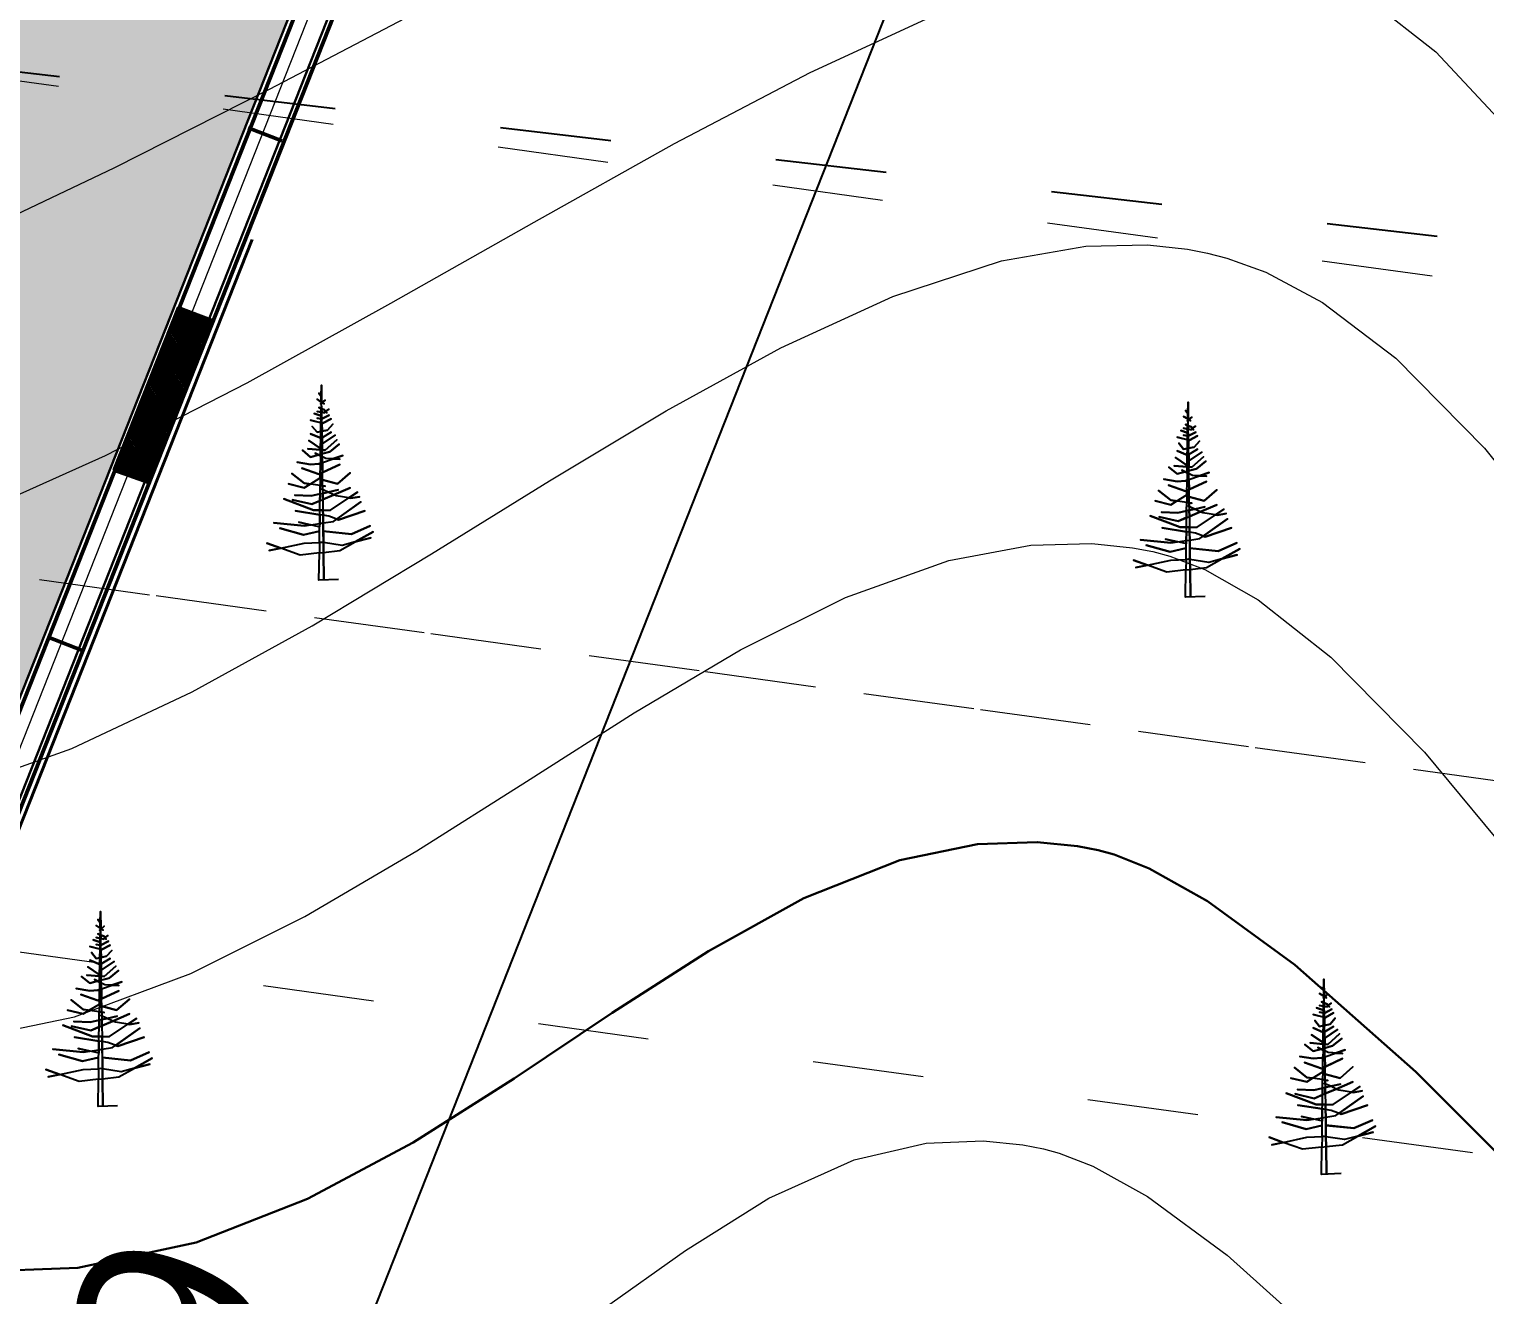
# Model space of a CAD drawing. Header units: feet. Extents: x 3381 to 683784, y 675186 to 4376258.
# Drawn here: x 682192.94 to 682208.68, y 4375676.17 to 4375689.85 of the extents above; entities that cross this region are included whole.
import ezdxf

# ---------------------------------------------------------------- set-up
doc = ezdxf.new("R2010")
doc.units = ezdxf.units.FT
doc.header["$MEASUREMENT"] = 0
doc.header["$PDMODE"] = 34
doc.header["$PDSIZE"] = 0.01
doc.linetypes.add('ACAD_ISO02W100', pattern=[15, 12, -3])
doc.linetypes.add('ACAD_ISO03W100', pattern=[30, 12, -18])
doc.layers.get('0').update_dxf_attribs({"linetype": 'CONTINUOUS'})
doc.layers.get('Defpoints').update_dxf_attribs({"linetype": 'CONTINUOUS'})
doc.layers.add('ANA HORIZONTAL', color=24, linetype='CONTINUOUS', lineweight=30)
doc.layers.add('HORIZANTAL', color=24, linetype='CONTINUOUS', lineweight=13)
doc.layers.add('Aqaclar', color=3, linetype='CONTINUOUS')
doc.styles.get("Standard").update_dxf_attribs({"font": 'arial.ttf', "height": 2})
doc.dimstyles.new('ISO-25', dxfattribs={"dimtxt": 2, "dimasz": 1, "dimexe": 1.25, "dimexo": 0.625, "dimtad": 1, "dimtxsty": 'Standard', "dimblk": 'OBLIQUE', "dimcen": 2.5, "dimadec": 0, "dimazin": 0, "dimtfac": 1, "dimtmove": 0, "dimatfit": 3, "dimldrblk": 'OBLIQUE', "dimfxl": 1, "dimarcsym": 0})

# ---------------------------------------------------------------- blocks, each defined once
blk = doc.blocks.new('_Oblique')
at = {"color": 0, "linetype": 'ByBlock', "lineweight": -2}
blk.add_line((-0.5, -0.5), (0.5, 0.5), dxfattribs=at)
blk = doc.blocks.new('*D65')
at = {"color": 0, "lineweight": -2, "transparency": 16777216}
for p, q in [((682206.524, 4375715.029), (682212.499, 4375712.668)), ((682179.336, 4375632.128), (682211.336, 4375713.128)), ((682174.524, 4375634.029), (682180.499, 4375631.668))]:
    blk.add_line(p, q, dxfattribs=at)
at = {"layer": 'Defpoints', "color": 0, "lineweight": 18, "transparency": 16777216}
for p in [(682205.943, 4375715.258), (682211.336, 4375713.128), (682173.943, 4375634.258)]:
    blk.add_point(p, dxfattribs=at)
at = {"color": 0, "lineweight": -2, "transparency": 16777216}
for p, rotation in [((682211.336, 4375713.128), 68.44292071496228), ((682179.336, 4375632.128), 248.4429207149623)]:
    blk.add_blockref('_Oblique', p, dxfattribs=dict(at, rotation=rotation))
at = {"color": 0, "lineweight": 18, "transparency": 16777216, "insert": (682193.637, 4375673.299), "char_height": 2, "attachment_point": 5, "rotation": 68.4429}
blk.add_mtext('87,09', dxfattribs=at)
blk = doc.blocks.new('*D48')
at = {"color": 0, "linetype": 'ACAD_ISO03W100', "lineweight": -2, "ltscale": 0.1, "transparency": 16777216}
for p, q in [((682189.672, 4375694.793), (682216.029, 4375691.741)), ((682214.212, 4375686.917), (682214.787, 4375691.885)), ((682189.097, 4375689.826), (682215.453, 4375686.773))]:
    blk.add_line(p, q, dxfattribs=at)
at = {"layer": 'Defpoints', "color": 0, "linetype": 'ACAD_ISO03W100', "lineweight": 18, "ltscale": 0.1, "transparency": 16777216}
for p in [(682189.051, 4375694.865, 243.171), (682214.787, 4375691.885), (682188.476, 4375689.897, 243.171)]:
    blk.add_point(p, dxfattribs=at)
at = {"color": 0, "linetype": 'ACAD_ISO03W100', "lineweight": -2, "ltscale": 0.1, "transparency": 16777216}
for p, rotation in [((682214.787, 4375691.885), 83.39454021314612), ((682214.212, 4375686.917), 263.3945402131461)]:
    blk.add_blockref('_Oblique', p, dxfattribs=dict(at, rotation=rotation))
at = {"color": 0, "linetype": 'ACAD_ISO03W100', "lineweight": 18, "ltscale": 0.1, "transparency": 16777216, "insert": (682212.864, 4375689.591), "char_height": 2, "attachment_point": 5, "rotation": 83.3945}
blk.add_mtext('{\\fArial|b0|i0|c238|p34;5.0}', dxfattribs=at)
blk = doc.blocks.new('*D32')
at = {"color": 0, "lineweight": -2, "transparency": 16777216}
blk.add_arc((682182.762, 4375657.126), 7.21, 68.4429, 172.4341, dxfattribs=at)
at = {"layer": 'Defpoints', "color": 0, "lineweight": 30, "transparency": 16777216}
for p in [(682205.683, 4375715.144), (682086.143, 4375669.959), (682177.424, 4375661.972), (682182.797, 4375657.122), (682173.825, 4375634.503)]:
    blk.add_point(p, dxfattribs=at)
at = {"color": 0, "lineweight": -2, "transparency": 16777216}
for p, rotation in [((682185.411, 4375663.832), 338.4429207148453), ((682175.615, 4375658.076), 262.4341392845762)]:
    blk.add_blockref('_Oblique', p, dxfattribs=dict(at, rotation=rotation))
at = {"color": 0, "lineweight": 18, "transparency": 16777216, "insert": (682178.276, 4375664.762), "char_height": 2, "attachment_point": 5, "rotation": 30.4385}
blk.add_mtext('104°', dxfattribs=at)

msp = doc.modelspace()

# ---------------------------------------------------------------- hatches: boundary and pattern name
at = {"lineweight": 25}
h = msp.add_hatch(dxfattribs=at)
h.set_pattern_fill('GRASS', color=3)
h.set_pattern_definition([(90, (1287.3136, 801.1559), (-0.707106781, 0.707106781), [0.1875, -1.226713563]), (45, (1287.3136, 801.1559), (-0.70710678119, 0.70710678119), [0.1875, -0.8125]), (135, (1287.3136, 801.1559), (-0.70710678119, -0.70710678119), [0.1875, -0.8125])])
edge = h.paths.add_edge_path(flags=16)
edge.add_arc((682100.284, 4375677.651), 3.56, 0, 360)
edge = h.paths.add_edge_path()
edge.add_arc((682165.941, 4375648.566), 2.121, 0, 360)
edge = h.paths.add_edge_path()
edge.add_line((682103.076, 4375679.859), (682107.613, 4375679.251))
edge.add_line((682107.613, 4375679.251), (682108.001, 4375682.14))
edge.add_line((682108.001, 4375682.14), (682100.674, 4375683.13))
edge.add_line((682100.674, 4375683.13), (682102.815, 4375698.986))
edge.add_line((682102.815, 4375698.986), (682111.188, 4375697.855))
edge.add_line((682111.188, 4375697.855), (682111.915, 4375703.238))
edge.add_line((682111.915, 4375703.238), (682107.263, 4375703.91))
edge.add_line((682107.263, 4375703.91), (682108.077, 4375709.551))
edge.add_line((682108.077, 4375709.551), (682116.199, 4375708.398))
edge.add_line((682116.199, 4375708.398), (682119.945, 4375735.513))
edge.add_line((682119.945, 4375735.513), (682120.038, 4375736.202))
edge.add_line((682120.038, 4375736.202), (682119.768, 4375735.709))
edge.add_line((682119.768, 4375735.709), (682082.23, 4375662.38))
edge.add_line((682082.23, 4375662.38), (682173.825, 4375634.503))
edge.add_line((682173.825, 4375634.503), (682205.683, 4375715.144))
edge.add_line((682205.683, 4375715.144), (682198.572, 4375717.865))
edge.add_line((682198.572, 4375717.865), (682196.818, 4375713.281))
edge.add_line((682196.818, 4375713.281), (682188.454, 4375716.215))
edge.add_arc((682347.883, 4375651.33), 172.127, 157.85455, 159.31778)
edge.add_line((682186.849, 4375712.122), (682200.214, 4375710.326))
edge.add_line((682200.214, 4375710.326), (682199.472, 4375705.078))
edge.add_line((682199.472, 4375705.078), (682186.143, 4375706.885))
edge.add_arc((682186.443, 4375703.744), 3.155, 95.4615, 167.5925)
edge.add_line((682183.362, 4375704.422), (682183.362, 4375703.467))
edge.add_line((682183.362, 4375703.467), (682185.028, 4375703.86))
edge.add_line((682185.028, 4375703.86), (682190.62, 4375702.881))
edge.add_line((682190.62, 4375702.881), (682188.67, 4375689.698))
edge.add_line((682188.67, 4375689.698), (682188.451, 4375689.698))
edge.add_line((682188.451, 4375689.698), (682183.362, 4375690.415))
edge.add_line((682183.362, 4375690.415), (682183.973, 4375695.783))
edge.add_line((682183.973, 4375695.783), (682189.076, 4375695.084))
edge.add_line((682189.076, 4375695.084), (682189.427, 4375697.646))
edge.add_line((682189.427, 4375697.646), (682184.247, 4375698.356))
edge.add_line((682184.247, 4375698.356), (682184.843, 4375703.444))
edge.add_line((682184.843, 4375703.444), (682183.262, 4375703.235))
edge.add_line((682183.262, 4375703.235), (682181.206, 4375687.269))
edge.add_line((682181.206, 4375687.269), (682189.942, 4375686.06))
edge.add_line((682189.942, 4375686.06), (682189.111, 4375678.704))
edge.add_line((682189.111, 4375678.704), (682180.328, 4375679.919))
edge.add_line((682180.328, 4375679.919), (682179.949, 4375677.269))
edge.add_line((682179.949, 4375677.269), (682173.822, 4375678.073))
edge.add_arc((682173.385, 4375668.082), 10, 87.4993, 110.7786)
edge.add_line((682169.838, 4375677.432), (682179.587, 4375676.005))
edge.add_line((682179.587, 4375676.005), (682178.96, 4375672.511))
edge.add_line((682178.96, 4375672.511), (682175.65, 4375673.037))
edge.add_line((682175.65, 4375673.037), (682176.043, 4375676.111))
edge.add_line((682176.043, 4375676.111), (682173.512, 4375676.446))
edge.add_line((682173.512, 4375676.446), (682173.107, 4375673.384))
edge.add_line((682173.107, 4375673.384), (682169.783, 4375673.824))
edge.add_line((682169.783, 4375673.824), (682170.135, 4375676.921))
edge.add_line((682170.135, 4375676.921), (682169.341, 4375677.228))
edge.add_arc((682173.555, 4375667.869), 10.263, 114.2395, 179.0096)
edge.add_line((682163.293, 4375668.047), (682162.943, 4375665.411))
edge.add_line((682162.943, 4375665.411), (682159.957, 4375665.738))
edge.add_line((682159.957, 4375665.738), (682159.076, 4375660.875))
edge.add_line((682159.076, 4375660.875), (682150.367, 4375662.088))
edge.add_line((682150.367, 4375662.088), (682151.054, 4375666.989))
edge.add_line((682151.054, 4375666.989), (682144.128, 4375667.908))
edge.add_line((682144.128, 4375667.908), (682144.563, 4375671.182))
edge.add_arc((682141.589, 4375671.577), 3, 352.4412, 442.1402)
edge.add_line((682141.999, 4375674.549), (682130.113, 4375676.189))
edge.add_line((682130.113, 4375676.189), (682128.842, 4375666.772))
edge.add_line((682128.842, 4375666.772), (682121.539, 4375667.751))
edge.add_line((682121.539, 4375667.751), (682122.793, 4375677.2))
edge.add_line((682122.793, 4375677.2), (682119.777, 4375677.622))
edge.add_line((682119.777, 4375677.622), (682118.516, 4375668.117))
edge.add_line((682118.516, 4375668.117), (682117.086, 4375668.391))
edge.add_line((682117.086, 4375668.391), (682106.365, 4375669.935))
edge.add_line((682106.365, 4375669.935), (682107.414, 4375677.765))
edge.add_line((682107.414, 4375677.765), (682103.794, 4375678.25))
edge.add_arc((682100.284, 4375677.651), 3.56, 9.688, 38.3434)
at = {"lineweight": 50}
h = msp.add_hatch(dxfattribs=at)
h.set_pattern_fill('ANSI31', scale=0.3, angle=76.6288)
h.set_pattern_definition([(121.628787469, (4781174.147676, 2697176.943844), (-0.03192988339517, -0.01966551668202), [])])
h.paths.add_polyline_path([(682193.86, 4375685.085), (682194.555, 4375686.843), (682194.926, 4375686.7), (682194.236, 4375684.95)])

# ---------------------------------------------------------------- linework, layer by layer
at = {"color": 7, "linetype": 'ACAD_ISO03W100', "lineweight": 18, "ltscale": 0.1}
for p, q in [((682189.095, 4375689.812), (682215.624, 4375686.15)), ((682187.109, 4375684.724, 243.171), (682214.898, 4375680.888, 243.171)), ((682188.369, 4375684.55), (682214.898, 4375680.888)), ((682186.56, 4375680.744, 243.171), (682214.348, 4375676.908, 243.171))]:
    msp.add_line(p, q, dxfattribs=at)
at = {"color": 7, "lineweight": 50}
for p, q in [((682195.308, 4375688.786), (682195.671, 4375688.647)), ((682193.144, 4375683.279), (682193.507, 4375683.14))]:
    msp.add_line(p, q, dxfattribs=at)
at = {"color": 6, "linetype": 'ACAD_ISO02W100', "lineweight": 40, "elevation": 374.953}
msp.add_lwpolyline([(682207.23, 4375740.233), (682222.258, 4375723.541), (682213.835, 4375725.27), (682195.096, 4375719.624), (682206.391, 4375715.474), (682174.113, 4375633.919), (682081.49, 4375662.079), (682124.812, 4375746.714), (682183.067, 4375724.363), (682204.2, 4375732.115), (682207.23, 4375740.233)], dxfattribs=at)
at = {"color": 7, "lineweight": 30}
for points in [[(682193.828, 4375720.109), (682206.203, 4375715.373), (682174.061, 4375634.013), (682081.656, 4375662.137), (682124.847, 4375746.509), (682184.486, 4375723.684)], [(682193.686, 4375719.735), (682205.683, 4375715.144), (682173.825, 4375634.503), (682082.23, 4375662.38), (682125.039, 4375746.007), (682184.343, 4375723.311)]]:
    msp.add_lwpolyline(points, dxfattribs=at)
at = {"color": 1, "lineweight": 0}
msp.add_lwpolyline([(682081.943, 4375662.258), (682124.943, 4375746.258), (682205.943, 4375715.258), (682173.943, 4375634.258)], close=True, dxfattribs=at)
at = {"color": 7, "lineweight": 50}
for points in [[(682184.595, 4375723.244), (682184.77, 4375723.605), (682159.447, 4375733.287), (682120.553, 4375738.12), (682085.507, 4375669.657), (682183.056, 4375656.669), (682198.833, 4375696.585), (682198.474, 4375696.727), (682182.797, 4375657.122), (682086.143, 4375669.959), (682120.832, 4375737.687), (682159.346, 4375732.913), (682184.595, 4375723.244)], [(682193.86, 4375685.085), (682194.555, 4375686.843), (682194.926, 4375686.7), (682194.234, 4375684.951), (682193.86, 4375685.085)]]:
    msp.add_lwpolyline(points, dxfattribs=at)
at = {"linetype": 'Continuous'}
msp.add_open_spline([(682133.915, 4375868.228), (682135.736, 4375864.758), (682142.042, 4375852.74), (682151.939, 4375834.758), (682165.934, 4375815.494), (682176.705, 4375795.296), (682187.668, 4375777.411), (682196.796, 4375760.007), (682210.211, 4375741.486), (682226.81, 4375727.197), (682238.346, 4375712.36), (682246.276, 4375701.878), (682257.594, 4375689.959), (682265.843, 4375679.267), (682270.287, 4375673.507)], degree=3, knots=[0, 0, 0, 0, 11.75951, 40.72321, 61.46233, 83.054979, 109.290717, 124.392744, 141.962718, 177.533008, 189.558821, 198.276488, 216.955448, 238.768866, 238.768866, 238.768866, 238.768866], dxfattribs=at)
at = {"layer": 'ANA HORIZONTAL', "color": 32, "lineweight": 30, "elevation": 690}
msp.add_lwpolyline([(682192.321, 4375676.418), (682193.466, 4375676.461), (682194.745, 4375676.735), (682195.95, 4375677.208), (682197.093, 4375677.818), (682198.187, 4375678.508), (682199.247, 4375679.217), (682200.286, 4375679.887), (682201.318, 4375680.457), (682202.355, 4375680.869), (682203.198, 4375681.043), (682203.843, 4375681.064), (682204.28, 4375681.019), (682204.501, 4375680.977), (682204.676, 4375680.93), (682205.055, 4375680.78), (682205.686, 4375680.426), (682206.63, 4375679.736), (682207.939, 4375678.58), (682209.35, 4375677.169)], dxfattribs=at)
at = {"layer": 'Aqaclar', "color": 3}
for points in [[(682196.286, 4375683.904), (682196.074, 4375683.897), (682196.078, 4375684.191), (682195.87, 4375684.168), (682195.66, 4375684.243), (682195.51, 4375684.297), (682195.66, 4375684.243), (682195.535, 4375684.216), (682195.66, 4375684.243), (682195.914, 4375684.297), (682196.079, 4375684.304), (682196.078, 4375684.191), (682196.123, 4375684.196), (682196.127, 4375683.899), (682196.123, 4375684.196), (682196.299, 4375684.216), (682196.466, 4375684.31), (682196.634, 4375684.354), (682196.466, 4375684.31), (682196.659, 4375684.419), (682196.466, 4375684.31), (682196.325, 4375684.273), (682196.122, 4375684.303), (682196.123, 4375684.196), (682196.122, 4375684.303), (682196.103, 4375684.305), (682196.079, 4375684.304), (682196.081, 4375684.427), (682196.078, 4375684.427), (682195.908, 4375684.386), (682195.649, 4375684.459), (682195.908, 4375684.386), (682196.078, 4375684.427), (682196.081, 4375684.427), (682196.081, 4375684.473), (682196.072, 4375684.475), (682195.857, 4375684.524), (682195.987, 4375684.495), (682195.914, 4375684.483), (682195.586, 4375684.516), (682195.914, 4375684.483), (682195.987, 4375684.495), (682196.082, 4375684.509), (682196.081, 4375684.473), (682196.082, 4375684.509), (682196.119, 4375684.515), (682196.122, 4375684.303), (682196.12, 4375684.427), (682196.122, 4375684.427), (682196.426, 4375684.394), (682196.628, 4375684.483), (682196.426, 4375684.394), (682196.12, 4375684.427), (682196.119, 4375684.515), (682196.23, 4375684.532), (682196.527, 4375684.743), (682196.264, 4375684.557), (682196.287, 4375684.548), (682196.571, 4375684.645), (682196.287, 4375684.548), (682196.179, 4375684.589), (682196.118, 4375684.598), (682196.119, 4375684.515), (682196.118, 4375684.598), (682196.083, 4375684.604), (682196.082, 4375684.509), (682196.083, 4375684.604), (682195.819, 4375684.645), (682196.083, 4375684.604), (682196.083, 4375684.653), (682196.015, 4375684.653), (682195.693, 4375684.775), (682196.015, 4375684.653), (682196.083, 4375684.653), (682196.085, 4375684.756), (682195.996, 4375684.718), (682195.788, 4375684.767), (682195.996, 4375684.718), (682196.116, 4375684.769), (682196.117, 4375684.653), (682196.083, 4375684.653), (682196.117, 4375684.653), (682196.118, 4375684.598), (682196.117, 4375684.653), (682196.198, 4375684.653), (682196.397, 4375684.786), (682196.489, 4375684.848), (682196.397, 4375684.786), (682196.419, 4375684.783), (682196.514, 4375684.799), (682196.419, 4375684.783), (682196.261, 4375684.807), (682196.234, 4375684.82), (682196.116, 4375684.769), (682196.234, 4375684.82), (682196.413, 4375684.896), (682196.234, 4375684.82), (682196.173, 4375684.848), (682196.28, 4375684.872), (682196.173, 4375684.848), (682196.103, 4375684.88), (682196.114, 4375684.875), (682196.115, 4375684.835), (682196.173, 4375684.848), (682196.115, 4375684.835), (682196.116, 4375684.769), (682196.115, 4375684.835), (682196.086, 4375684.829), (682196.085, 4375684.756), (682196.086, 4375684.829), (682195.99, 4375684.807), (682195.813, 4375684.815), (682195.99, 4375684.807), (682196.086, 4375684.829), (682196.087, 4375684.92), (682196.141, 4375684.913), (682196.114, 4375684.916), (682196.114, 4375684.875), (682196.114, 4375684.916), (682196.087, 4375684.92), (682195.914, 4375684.945), (682195.781, 4375685.05), (682195.914, 4375684.945), (682195.978, 4375684.936), (682195.914, 4375684.896), (682195.743, 4375684.937), (682195.914, 4375684.896), (682195.978, 4375684.936), (682196.088, 4375685.004), (682196.087, 4375684.92), (682196.114, 4375684.917), (682196.113, 4375684.98), (682196.274, 4375684.937), (682196.413, 4375685.058), (682196.274, 4375684.937), (682196.113, 4375684.98), (682196.112, 4375685.061), (682196.299, 4375685.147), (682196.072, 4375685.042), (682195.889, 4375685.107), (682196.072, 4375685.042), (682196.088, 4375685.05), (682196.088, 4375685.004), (682196.09, 4375685.162), (682196.072, 4375685.156), (682195.983, 4375685.147), (682195.838, 4375685.172), (682195.983, 4375685.147), (682196.072, 4375685.156), (682196.09, 4375685.162), (682196.111, 4375685.169), (682196.112, 4375685.061), (682196.111, 4375685.169), (682196.331, 4375685.245), (682196.225, 4375685.208), (682196.299, 4375685.204), (682196.148, 4375685.212), (682196.034, 4375685.269), (682196.091, 4375685.241), (682196.09, 4375685.162), (682196.111, 4375685.169), (682196.11, 4375685.263), (682195.983, 4375685.228), (682195.895, 4375685.301), (682195.983, 4375685.228), (682196.091, 4375685.258), (682196.091, 4375685.241), (682196.091, 4375685.258), (682196.192, 4375685.285), (682196.293, 4375685.366), (682196.192, 4375685.285), (682196.11, 4375685.263), (682196.109, 4375685.304), (682196.141, 4375685.301), (682196.268, 4375685.415), (682196.141, 4375685.301), (682196.109, 4375685.304), (682196.092, 4375685.306), (682196.091, 4375685.258), (682196.092, 4375685.306), (682195.952, 4375685.318), (682196.092, 4375685.306), (682196.092, 4375685.321), (682195.965, 4375685.407), (682196.092, 4375685.321), (682196.093, 4375685.433), (682196.097, 4375685.431), (682195.983, 4375685.479), (682196.097, 4375685.431), (682196.205, 4375685.496), (682196.107, 4375685.437), (682196.109, 4375685.304), (682196.108, 4375685.371), (682196.249, 4375685.463), (682196.108, 4375685.371), (682196.107, 4375685.507), (682196.167, 4375685.52), (682196.224, 4375685.585), (682196.167, 4375685.52), (682196.107, 4375685.507), (682196.094, 4375685.504), (682196.093, 4375685.433), (682196.094, 4375685.504), (682196.053, 4375685.496), (682196.002, 4375685.56), (682196.053, 4375685.496), (682196.094, 4375685.504), (682196.095, 4375685.598), (682195.983, 4375685.625), (682196.116, 4375685.593), (682196.205, 4375685.641), (682196.116, 4375685.593), (682196.105, 4375685.595), (682196.107, 4375685.507), (682196.105, 4375685.595), (682196.105, 4375685.64), (682196.186, 4375685.682), (682196.105, 4375685.64), (682196.104, 4375685.712), (682196.135, 4375685.706), (682196.104, 4375685.712), (682196.053, 4375685.722), (682196.097, 4375685.714), (682196.095, 4375685.598), (682196.096, 4375685.642), (682196.053, 4375685.65), (682196.096, 4375685.642), (682196.096, 4375685.672), (682196.021, 4375685.698), (682196.096, 4375685.672), (682196.097, 4375685.714), (682196.097, 4375685.753), (682196.072, 4375685.763), (682196.103, 4375685.751), (682196.135, 4375685.739), (682196.16, 4375685.706), (682196.147, 4375685.723), (682196.179, 4375685.747), (682196.135, 4375685.714), (682196.147, 4375685.723), (682196.135, 4375685.739), (682196.103, 4375685.751), (682196.104, 4375685.712), (682196.104, 4375685.751), (682196.103, 4375685.813), (682196.141, 4375685.844), (682196.108, 4375685.817), (682196.129, 4375685.803), (682196.108, 4375685.817), (682196.098, 4375685.823), (682196.053, 4375685.852), (682196.098, 4375685.823), (682196.099, 4375685.883), (682196.072, 4375685.917), (682196.099, 4375685.883), (682196.1, 4375686.006), (682196.103, 4375685.82), (682196.103, 4375685.813), (682196.103, 4375685.82), (682196.098, 4375685.823), (682196.098, 4375685.809), (682196.103, 4375685.813), (682196.091, 4375685.803), (682196.098, 4375685.809), (682196.097, 4375685.753)], [(682205.659, 4375683.721), (682205.447, 4375683.713), (682205.451, 4375684.008), (682205.243, 4375683.984), (682205.034, 4375684.059), (682204.883, 4375684.114), (682205.034, 4375684.059), (682204.908, 4375684.033), (682205.034, 4375684.059), (682205.287, 4375684.114), (682205.452, 4375684.121), (682205.451, 4375684.008), (682205.496, 4375684.013), (682205.5, 4375683.715), (682205.496, 4375684.013), (682205.673, 4375684.033), (682205.839, 4375684.126), (682206.007, 4375684.17), (682205.839, 4375684.126), (682206.033, 4375684.235), (682205.839, 4375684.126), (682205.698, 4375684.089), (682205.495, 4375684.119), (682205.496, 4375684.013), (682205.495, 4375684.119), (682205.477, 4375684.122), (682205.452, 4375684.121), (682205.454, 4375684.243), (682205.451, 4375684.243), (682205.281, 4375684.203), (682205.022, 4375684.276), (682205.281, 4375684.203), (682205.451, 4375684.243), (682205.454, 4375684.243), (682205.454, 4375684.29), (682205.445, 4375684.292), (682205.23, 4375684.34), (682205.36, 4375684.311), (682205.287, 4375684.3), (682204.959, 4375684.332), (682205.287, 4375684.3), (682205.36, 4375684.311), (682205.455, 4375684.326), (682205.454, 4375684.29), (682205.455, 4375684.326), (682205.492, 4375684.331), (682205.495, 4375684.119), (682205.493, 4375684.244), (682205.496, 4375684.243), (682205.799, 4375684.211), (682206.001, 4375684.3), (682205.799, 4375684.211), (682205.493, 4375684.244), (682205.492, 4375684.331), (682205.603, 4375684.348), (682205.9, 4375684.559), (682205.638, 4375684.373), (682205.66, 4375684.365), (682205.944, 4375684.462), (682205.66, 4375684.365), (682205.553, 4375684.405), (682205.491, 4375684.415), (682205.492, 4375684.331), (682205.491, 4375684.415), (682205.456, 4375684.42), (682205.455, 4375684.326), (682205.456, 4375684.42), (682205.193, 4375684.462), (682205.456, 4375684.42), (682205.457, 4375684.47), (682205.388, 4375684.47), (682205.066, 4375684.591), (682205.388, 4375684.47), (682205.457, 4375684.47), (682205.458, 4375684.573), (682205.369, 4375684.535), (682205.161, 4375684.583), (682205.369, 4375684.535), (682205.489, 4375684.586), (682205.491, 4375684.47), (682205.457, 4375684.47), (682205.491, 4375684.47), (682205.491, 4375684.415), (682205.491, 4375684.47), (682205.572, 4375684.47), (682205.77, 4375684.603), (682205.862, 4375684.664), (682205.77, 4375684.603), (682205.793, 4375684.6), (682205.887, 4375684.616), (682205.793, 4375684.6), (682205.635, 4375684.624), (682205.607, 4375684.636), (682205.489, 4375684.586), (682205.607, 4375684.636), (682205.786, 4375684.713), (682205.607, 4375684.636), (682205.546, 4375684.665), (682205.654, 4375684.689), (682205.546, 4375684.665), (682205.477, 4375684.697), (682205.488, 4375684.692), (682205.488, 4375684.652), (682205.546, 4375684.665), (682205.488, 4375684.652), (682205.489, 4375684.586), (682205.488, 4375684.652), (682205.459, 4375684.645), (682205.458, 4375684.573), (682205.459, 4375684.645), (682205.363, 4375684.624), (682205.186, 4375684.632), (682205.363, 4375684.624), (682205.459, 4375684.645), (682205.46, 4375684.737), (682205.515, 4375684.729), (682205.487, 4375684.733), (682205.488, 4375684.692), (682205.487, 4375684.733), (682205.46, 4375684.737), (682205.287, 4375684.761), (682205.155, 4375684.867), (682205.287, 4375684.761), (682205.351, 4375684.752), (682205.287, 4375684.713), (682205.117, 4375684.753), (682205.287, 4375684.713), (682205.351, 4375684.752), (682205.461, 4375684.82), (682205.46, 4375684.737), (682205.487, 4375684.733), (682205.486, 4375684.797), (682205.647, 4375684.753), (682205.786, 4375684.875), (682205.647, 4375684.753), (682205.486, 4375684.797), (682205.485, 4375684.877), (682205.673, 4375684.964), (682205.445, 4375684.859), (682205.262, 4375684.923), (682205.445, 4375684.859), (682205.462, 4375684.866), (682205.461, 4375684.82), (682205.463, 4375684.978), (682205.445, 4375684.972), (682205.357, 4375684.964), (682205.211, 4375684.988), (682205.357, 4375684.964), (682205.445, 4375684.972), (682205.463, 4375684.978), (682205.484, 4375684.985), (682205.485, 4375684.877), (682205.484, 4375684.985), (682205.704, 4375685.061), (682205.598, 4375685.025), (682205.673, 4375685.021), (682205.521, 4375685.029), (682205.407, 4375685.085), (682205.464, 4375685.057), (682205.463, 4375684.978), (682205.484, 4375684.985), (682205.483, 4375685.079), (682205.357, 4375685.045), (682205.268, 4375685.118), (682205.357, 4375685.045), (682205.464, 4375685.074), (682205.464, 4375685.057), (682205.464, 4375685.074), (682205.565, 4375685.102), (682205.666, 4375685.183), (682205.565, 4375685.102), (682205.483, 4375685.079), (682205.482, 4375685.121), (682205.515, 4375685.118), (682205.641, 4375685.231), (682205.515, 4375685.118), (682205.482, 4375685.121), (682205.465, 4375685.122), (682205.464, 4375685.074), (682205.465, 4375685.122), (682205.325, 4375685.134), (682205.465, 4375685.122), (682205.465, 4375685.138), (682205.338, 4375685.223), (682205.465, 4375685.138), (682205.466, 4375685.249), (682205.47, 4375685.247), (682205.357, 4375685.296), (682205.47, 4375685.247), (682205.578, 4375685.312), (682205.481, 4375685.254), (682205.482, 4375685.121), (682205.482, 4375685.187), (682205.622, 4375685.28), (682205.482, 4375685.187), (682205.48, 4375685.324), (682205.54, 4375685.336), (682205.597, 4375685.401), (682205.54, 4375685.336), (682205.48, 4375685.324), (682205.467, 4375685.321), (682205.466, 4375685.249), (682205.467, 4375685.321), (682205.426, 4375685.312), (682205.376, 4375685.377), (682205.426, 4375685.312), (682205.467, 4375685.321), (682205.469, 4375685.414), (682205.357, 4375685.442), (682205.489, 4375685.409), (682205.578, 4375685.458), (682205.489, 4375685.409), (682205.479, 4375685.412), (682205.48, 4375685.324), (682205.479, 4375685.412), (682205.478, 4375685.456), (682205.559, 4375685.498), (682205.478, 4375685.456), (682205.477, 4375685.529), (682205.508, 4375685.523), (682205.477, 4375685.529), (682205.426, 4375685.539), (682205.47, 4375685.53), (682205.469, 4375685.414), (682205.469, 4375685.458), (682205.426, 4375685.466), (682205.469, 4375685.458), (682205.469, 4375685.488), (682205.395, 4375685.515), (682205.469, 4375685.488), (682205.47, 4375685.53), (682205.47, 4375685.57), (682205.445, 4375685.579), (682205.477, 4375685.567), (682205.508, 4375685.555), (682205.534, 4375685.523), (682205.52, 4375685.54), (682205.553, 4375685.563), (682205.508, 4375685.531), (682205.52, 4375685.54), (682205.508, 4375685.555), (682205.477, 4375685.567), (682205.477, 4375685.529), (682205.477, 4375685.567), (682205.476, 4375685.629), (682205.515, 4375685.66), (682205.481, 4375685.633), (682205.502, 4375685.62), (682205.481, 4375685.633), (682205.471, 4375685.64), (682205.426, 4375685.668), (682205.471, 4375685.64), (682205.472, 4375685.699), (682205.445, 4375685.733), (682205.472, 4375685.699), (682205.474, 4375685.822), (682205.476, 4375685.637), (682205.476, 4375685.629), (682205.476, 4375685.637), (682205.471, 4375685.64), (682205.471, 4375685.625), (682205.476, 4375685.629), (682205.464, 4375685.62), (682205.471, 4375685.625), (682205.47, 4375685.57)], [(682193.896, 4375678.214), (682193.685, 4375678.206), (682193.688, 4375678.501), (682193.48, 4375678.477), (682193.271, 4375678.553), (682193.12, 4375678.607), (682193.271, 4375678.553), (682193.146, 4375678.526), (682193.271, 4375678.553), (682193.525, 4375678.607), (682193.69, 4375678.614), (682193.688, 4375678.501), (682193.734, 4375678.506), (682193.737, 4375678.208), (682193.734, 4375678.506), (682193.91, 4375678.526), (682194.077, 4375678.619), (682194.245, 4375678.663), (682194.077, 4375678.619), (682194.27, 4375678.728), (682194.077, 4375678.619), (682193.935, 4375678.582), (682193.732, 4375678.612), (682193.734, 4375678.506), (682193.732, 4375678.612), (682193.714, 4375678.615), (682193.69, 4375678.614), (682193.691, 4375678.736), (682193.689, 4375678.736), (682193.518, 4375678.696), (682193.259, 4375678.769), (682193.518, 4375678.696), (682193.689, 4375678.736), (682193.691, 4375678.736), (682193.692, 4375678.783), (682193.683, 4375678.785), (682193.468, 4375678.834), (682193.597, 4375678.804), (682193.525, 4375678.793), (682193.196, 4375678.825), (682193.525, 4375678.793), (682193.597, 4375678.804), (682193.692, 4375678.819), (682193.692, 4375678.783), (682193.692, 4375678.819), (682193.73, 4375678.825), (682193.732, 4375678.612), (682193.731, 4375678.737), (682193.733, 4375678.736), (682194.036, 4375678.704), (682194.238, 4375678.793), (682194.036, 4375678.704), (682193.731, 4375678.737), (682193.73, 4375678.825), (682193.841, 4375678.842), (682194.137, 4375679.052), (682193.875, 4375678.866), (682193.897, 4375678.858), (682194.182, 4375678.955), (682193.897, 4375678.858), (682193.79, 4375678.898), (682193.729, 4375678.908), (682193.73, 4375678.825), (682193.729, 4375678.908), (682193.694, 4375678.913), (682193.692, 4375678.819), (682193.694, 4375678.913), (682193.43, 4375678.955), (682193.694, 4375678.913), (682193.694, 4375678.963), (682193.626, 4375678.963), (682193.304, 4375679.085), (682193.626, 4375678.963), (682193.694, 4375678.963), (682193.695, 4375679.066), (682193.607, 4375679.028), (682193.398, 4375679.076), (682193.607, 4375679.028), (682193.726, 4375679.079), (682193.728, 4375678.963), (682193.694, 4375678.963), (682193.728, 4375678.963), (682193.729, 4375678.908), (682193.728, 4375678.963), (682193.809, 4375678.963), (682194.008, 4375679.096), (682194.1, 4375679.157), (682194.008, 4375679.096), (682194.03, 4375679.093), (682194.125, 4375679.109), (682194.03, 4375679.093), (682193.872, 4375679.117), (682193.845, 4375679.13), (682193.726, 4375679.079), (682193.845, 4375679.13), (682194.024, 4375679.206), (682193.845, 4375679.13), (682193.784, 4375679.158), (682193.891, 4375679.182), (682193.784, 4375679.158), (682193.714, 4375679.19), (682193.725, 4375679.185), (682193.726, 4375679.145), (682193.784, 4375679.158), (682193.726, 4375679.145), (682193.726, 4375679.079), (682193.726, 4375679.145), (682193.696, 4375679.138), (682193.695, 4375679.066), (682193.696, 4375679.138), (682193.6, 4375679.117), (682193.424, 4375679.125), (682193.6, 4375679.117), (682193.696, 4375679.138), (682193.697, 4375679.23), (682193.752, 4375679.222), (682193.725, 4375679.226), (682193.725, 4375679.185), (682193.725, 4375679.226), (682193.697, 4375679.23), (682193.525, 4375679.255), (682193.392, 4375679.36), (682193.525, 4375679.255), (682193.589, 4375679.246), (682193.525, 4375679.206), (682193.354, 4375679.247), (682193.525, 4375679.206), (682193.589, 4375679.246), (682193.699, 4375679.314), (682193.697, 4375679.23), (682193.725, 4375679.226), (682193.724, 4375679.29), (682193.885, 4375679.247), (682194.024, 4375679.368), (682193.885, 4375679.247), (682193.724, 4375679.29), (682193.723, 4375679.37), (682193.91, 4375679.457), (682193.683, 4375679.352), (682193.499, 4375679.417), (682193.683, 4375679.352), (682193.699, 4375679.359), (682193.699, 4375679.314), (682193.7, 4375679.471), (682193.683, 4375679.465), (682193.594, 4375679.457), (682193.449, 4375679.481), (682193.594, 4375679.457), (682193.683, 4375679.465), (682193.7, 4375679.471), (682193.721, 4375679.479), (682193.723, 4375679.37), (682193.721, 4375679.479), (682193.942, 4375679.554), (682193.835, 4375679.518), (682193.91, 4375679.514), (682193.758, 4375679.522), (682193.645, 4375679.579), (682193.702, 4375679.55), (682193.7, 4375679.471), (682193.721, 4375679.479), (682193.72, 4375679.572), (682193.594, 4375679.538), (682193.506, 4375679.611), (682193.594, 4375679.538), (682193.702, 4375679.567), (682193.702, 4375679.55), (682193.702, 4375679.567), (682193.803, 4375679.595), (682193.904, 4375679.676), (682193.803, 4375679.595), (682193.72, 4375679.572), (682193.72, 4375679.614), (682193.752, 4375679.611), (682193.878, 4375679.724), (682193.752, 4375679.611), (682193.72, 4375679.614), (682193.702, 4375679.615), (682193.702, 4375679.567), (682193.702, 4375679.615), (682193.563, 4375679.627), (682193.702, 4375679.615), (682193.702, 4375679.631), (682193.575, 4375679.716), (682193.702, 4375679.631), (682193.704, 4375679.742), (682193.708, 4375679.741), (682193.594, 4375679.789), (682193.708, 4375679.741), (682193.815, 4375679.805), (682193.718, 4375679.747), (682193.72, 4375679.614), (682193.719, 4375679.68), (682193.859, 4375679.773), (682193.719, 4375679.68), (682193.717, 4375679.817), (682193.777, 4375679.83), (682193.834, 4375679.894), (682193.777, 4375679.83), (682193.717, 4375679.817), (682193.705, 4375679.814), (682193.704, 4375679.742), (682193.705, 4375679.814), (682193.664, 4375679.805), (682193.613, 4375679.87), (682193.664, 4375679.805), (682193.705, 4375679.814), (682193.706, 4375679.908), (682193.594, 4375679.935), (682193.727, 4375679.902), (682193.815, 4375679.951), (682193.727, 4375679.902), (682193.716, 4375679.905), (682193.717, 4375679.817), (682193.716, 4375679.905), (682193.716, 4375679.949), (682193.796, 4375679.992), (682193.716, 4375679.949), (682193.715, 4375680.022), (682193.746, 4375680.016), (682193.715, 4375680.022), (682193.664, 4375680.032), (682193.707, 4375680.023), (682193.706, 4375679.908), (682193.706, 4375679.951), (682193.664, 4375679.959), (682193.706, 4375679.951), (682193.707, 4375679.981), (682193.632, 4375680.008), (682193.707, 4375679.981), (682193.707, 4375680.023), (682193.708, 4375680.063), (682193.683, 4375680.073), (682193.714, 4375680.06), (682193.746, 4375680.048), (682193.771, 4375680.016), (682193.758, 4375680.033), (682193.79, 4375680.056), (682193.746, 4375680.024), (682193.758, 4375680.033), (682193.746, 4375680.048), (682193.714, 4375680.06), (682193.715, 4375680.022), (682193.714, 4375680.06), (682193.713, 4375680.123), (682193.752, 4375680.154), (682193.718, 4375680.127), (682193.739, 4375680.113), (682193.718, 4375680.127), (682193.709, 4375680.133), (682193.664, 4375680.162), (682193.709, 4375680.133), (682193.709, 4375680.192), (682193.683, 4375680.226), (682193.709, 4375680.192), (682193.711, 4375680.315), (682193.713, 4375680.13), (682193.713, 4375680.123), (682193.713, 4375680.13), (682193.709, 4375680.133), (682193.709, 4375680.119), (682193.713, 4375680.123), (682193.702, 4375680.113), (682193.709, 4375680.119), (682193.708, 4375680.063)], [(682207.129, 4375677.48), (682206.918, 4375677.472), (682206.921, 4375677.767), (682206.713, 4375677.743), (682206.504, 4375677.818), (682206.353, 4375677.873), (682206.504, 4375677.818), (682206.379, 4375677.792), (682206.504, 4375677.818), (682206.758, 4375677.873), (682206.923, 4375677.88), (682206.921, 4375677.767), (682206.967, 4375677.772), (682206.97, 4375677.474), (682206.967, 4375677.772), (682207.143, 4375677.792), (682207.309, 4375677.885), (682207.478, 4375677.929), (682207.309, 4375677.885), (682207.503, 4375677.994), (682207.309, 4375677.885), (682207.168, 4375677.848), (682206.965, 4375677.878), (682206.967, 4375677.772), (682206.965, 4375677.878), (682206.947, 4375677.881), (682206.923, 4375677.88), (682206.924, 4375678.002), (682206.922, 4375678.002), (682206.751, 4375677.962), (682206.492, 4375678.035), (682206.751, 4375677.962), (682206.922, 4375678.002), (682206.924, 4375678.002), (682206.925, 4375678.049), (682206.916, 4375678.051), (682206.701, 4375678.099), (682206.83, 4375678.07), (682206.758, 4375678.059), (682206.429, 4375678.091), (682206.758, 4375678.059), (682206.83, 4375678.07), (682206.925, 4375678.085), (682206.925, 4375678.049), (682206.925, 4375678.085), (682206.963, 4375678.09), (682206.965, 4375677.878), (682206.964, 4375678.003), (682206.966, 4375678.002), (682207.269, 4375677.97), (682207.471, 4375678.059), (682207.269, 4375677.97), (682206.964, 4375678.003), (682206.963, 4375678.09), (682207.073, 4375678.107), (682207.37, 4375678.318), (682207.108, 4375678.132), (682207.13, 4375678.124), (682207.415, 4375678.221), (682207.13, 4375678.124), (682207.023, 4375678.164), (682206.962, 4375678.174), (682206.963, 4375678.09), (682206.962, 4375678.174), (682206.926, 4375678.179), (682206.925, 4375678.085), (682206.926, 4375678.179), (682206.663, 4375678.221), (682206.926, 4375678.179), (682206.927, 4375678.229), (682206.859, 4375678.229), (682206.537, 4375678.35), (682206.859, 4375678.229), (682206.927, 4375678.229), (682206.928, 4375678.332), (682206.84, 4375678.294), (682206.631, 4375678.342), (682206.84, 4375678.294), (682206.959, 4375678.345), (682206.961, 4375678.229), (682206.927, 4375678.229), (682206.961, 4375678.229), (682206.962, 4375678.174), (682206.961, 4375678.229), (682207.042, 4375678.229), (682207.241, 4375678.362), (682207.332, 4375678.423), (682207.241, 4375678.362), (682207.263, 4375678.358), (682207.358, 4375678.375), (682207.263, 4375678.358), (682207.105, 4375678.383), (682207.078, 4375678.395), (682206.959, 4375678.345), (682207.078, 4375678.395), (682207.257, 4375678.472), (682207.078, 4375678.395), (682207.017, 4375678.424), (682207.124, 4375678.448), (682207.017, 4375678.424), (682206.947, 4375678.456), (682206.958, 4375678.451), (682206.959, 4375678.411), (682207.017, 4375678.424), (682206.959, 4375678.411), (682206.959, 4375678.345), (682206.959, 4375678.411), (682206.929, 4375678.404), (682206.928, 4375678.332), (682206.929, 4375678.404), (682206.833, 4375678.383), (682206.657, 4375678.391), (682206.833, 4375678.383), (682206.929, 4375678.404), (682206.93, 4375678.496), (682206.985, 4375678.488), (682206.958, 4375678.492), (682206.958, 4375678.451), (682206.958, 4375678.492), (682206.93, 4375678.496), (682206.758, 4375678.52), (682206.625, 4375678.626), (682206.758, 4375678.52), (682206.822, 4375678.511), (682206.758, 4375678.472), (682206.587, 4375678.512), (682206.758, 4375678.472), (682206.822, 4375678.511), (682206.931, 4375678.579), (682206.93, 4375678.496), (682206.958, 4375678.492), (682206.957, 4375678.556), (682207.118, 4375678.512), (682207.257, 4375678.634), (682207.118, 4375678.512), (682206.957, 4375678.556), (682206.956, 4375678.636), (682207.143, 4375678.723), (682206.916, 4375678.618), (682206.732, 4375678.682), (682206.916, 4375678.618), (682206.932, 4375678.625), (682206.931, 4375678.579), (682206.933, 4375678.737), (682206.916, 4375678.731), (682206.827, 4375678.723), (682206.682, 4375678.747), (682206.827, 4375678.723), (682206.916, 4375678.731), (682206.933, 4375678.737), (682206.954, 4375678.744), (682206.956, 4375678.636), (682206.954, 4375678.744), (682207.175, 4375678.82), (682207.068, 4375678.784), (682207.143, 4375678.78), (682206.991, 4375678.788), (682206.878, 4375678.844), (682206.934, 4375678.816), (682206.933, 4375678.737), (682206.954, 4375678.744), (682206.953, 4375678.838), (682206.827, 4375678.804), (682206.739, 4375678.877), (682206.827, 4375678.804), (682206.935, 4375678.833), (682206.934, 4375678.816), (682206.935, 4375678.833), (682207.036, 4375678.861), (682207.137, 4375678.942), (682207.036, 4375678.861), (682206.953, 4375678.838), (682206.953, 4375678.88), (682206.985, 4375678.877), (682207.111, 4375678.99), (682206.985, 4375678.877), (682206.953, 4375678.88), (682206.935, 4375678.881), (682206.935, 4375678.833), (682206.935, 4375678.881), (682206.796, 4375678.893), (682206.935, 4375678.881), (682206.935, 4375678.897), (682206.808, 4375678.982), (682206.935, 4375678.897), (682206.937, 4375679.008), (682206.941, 4375679.006), (682206.827, 4375679.055), (682206.941, 4375679.006), (682207.048, 4375679.071), (682206.951, 4375679.013), (682206.953, 4375678.88), (682206.952, 4375678.946), (682207.092, 4375679.039), (682206.952, 4375678.946), (682206.95, 4375679.083), (682207.01, 4375679.095), (682207.067, 4375679.16), (682207.01, 4375679.095), (682206.95, 4375679.083), (682206.938, 4375679.08), (682206.937, 4375679.008), (682206.938, 4375679.08), (682206.897, 4375679.071), (682206.846, 4375679.136), (682206.897, 4375679.071), (682206.938, 4375679.08), (682206.939, 4375679.173), (682206.827, 4375679.201), (682206.96, 4375679.168), (682207.048, 4375679.217), (682206.96, 4375679.168), (682206.949, 4375679.171), (682206.95, 4375679.083), (682206.949, 4375679.171), (682206.949, 4375679.215), (682207.029, 4375679.257), (682206.949, 4375679.215), (682206.948, 4375679.288), (682206.979, 4375679.282), (682206.948, 4375679.288), (682206.897, 4375679.298), (682206.94, 4375679.289), (682206.939, 4375679.173), (682206.939, 4375679.217), (682206.897, 4375679.225), (682206.939, 4375679.217), (682206.94, 4375679.247), (682206.865, 4375679.274), (682206.94, 4375679.247), (682206.94, 4375679.289), (682206.941, 4375679.329), (682206.916, 4375679.338), (682206.947, 4375679.326), (682206.979, 4375679.314), (682207.004, 4375679.282), (682206.991, 4375679.299), (682207.023, 4375679.322), (682206.979, 4375679.29), (682206.991, 4375679.299), (682206.979, 4375679.314), (682206.947, 4375679.326), (682206.948, 4375679.288), (682206.947, 4375679.326), (682206.946, 4375679.388), (682206.985, 4375679.419), (682206.951, 4375679.392), (682206.972, 4375679.379), (682206.951, 4375679.392), (682206.942, 4375679.399), (682206.897, 4375679.427), (682206.942, 4375679.399), (682206.942, 4375679.458), (682206.916, 4375679.492), (682206.942, 4375679.458), (682206.944, 4375679.581), (682206.946, 4375679.396), (682206.946, 4375679.388), (682206.946, 4375679.396), (682206.942, 4375679.399), (682206.942, 4375679.384), (682206.946, 4375679.388), (682206.934, 4375679.379), (682206.942, 4375679.384), (682206.941, 4375679.329)]]:
    msp.add_lwpolyline(points, dxfattribs=at)
at = {"layer": 'HORIZANTAL', "color": 32, "linetype": 'Continuous', "lineweight": 13}
for points, elevation in [([(682207.444, 4375690.163), (682208.155, 4375689.61), (682208.978, 4375688.729)], 691.5), ([(682192.257, 4375687.595), (682193.866, 4375688.358), (682195.54, 4375689.206), (682197.242, 4375690.097)], 692), ([(682192.27, 4375684.575), (682193.764, 4375685.244), (682195.299, 4375686.032), (682196.852, 4375686.891), (682198.4, 4375687.769), (682199.92, 4375688.618), (682201.387, 4375689.387), (682202.78, 4375690.026)], 691.5), ([(682192.107, 4375681.617), (682193.401, 4375682.077), (682194.701, 4375682.688), (682195.999, 4375683.404), (682197.29, 4375684.18), (682198.569, 4375684.97), (682199.831, 4375685.727), (682201.07, 4375686.407), (682202.28, 4375686.963), (682203.456, 4375687.35), (682204.368, 4375687.507), (682205.034, 4375687.521), (682205.469, 4375687.475), (682205.683, 4375687.434), (682205.895, 4375687.38), (682206.314, 4375687.228), (682206.928, 4375686.9), (682207.723, 4375686.297), (682208.681, 4375685.323), (682209.606, 4375684.162)], 691), ([(682192.144, 4375678.907), (682193.431, 4375679.177), (682194.689, 4375679.645), (682195.922, 4375680.26), (682197.131, 4375680.969), (682198.318, 4375681.721), (682199.485, 4375682.463), (682200.634, 4375683.143), (682201.768, 4375683.71), (682202.887, 4375684.11), (682203.774, 4375684.276), (682204.434, 4375684.293), (682204.873, 4375684.247), (682205.092, 4375684.206), (682205.278, 4375684.157), (682205.655, 4375684.012), (682206.232, 4375683.685), (682207.02, 4375683.065), (682208.032, 4375682.038), (682209.066, 4375680.791)], 690.5), ([(682192.35, 4375674.068), (682193.766, 4375673.984), (682194.788, 4375674.016), (682196.045, 4375674.292), (682197.167, 4375674.761), (682198.185, 4375675.356), (682199.132, 4375676.009), (682200.04, 4375676.65), (682200.939, 4375677.213), (682201.863, 4375677.629), (682202.641, 4375677.81), (682203.257, 4375677.835), (682203.688, 4375677.791), (682203.91, 4375677.748), (682204.081, 4375677.703), (682204.445, 4375677.561), (682205.037, 4375677.232), (682205.899, 4375676.598), (682207.065, 4375675.548), (682208.295, 4375674.277), (682209.549, 4375672.861)], 689.5)]:
    msp.add_lwpolyline(points, dxfattribs=dict(at, elevation=elevation))

# ---------------------------------------------------------------- dimensions: what is measured, and where the dimension line sits
at = {"color": 7, "lineweight": 18}
dim = msp.add_aligned_dim(p1=(682173.943, 4375634.258), p2=(682205.943, 4375715.258), distance=-5.799, dimstyle='ISO-25', dxfattribs=at)
dim.commit()
dim.dimension.update_dxf_attribs({"geometry": '*D65', "text_midpoint": (682193.637, 4375673.299)})
dim = msp.add_angular_dim_2l(base=(682177.424, 4375661.972), line1=((682182.797, 4375657.122), (682086.143, 4375669.959)), line2=((682205.683, 4375715.144), (682173.825, 4375634.503)), dimstyle='ISO-25', dxfattribs=at)
dim.commit()
dim.dimension.update_dxf_attribs({"geometry": '*D32', "text_midpoint": (682178.276, 4375664.762)})
at = {"color": 7, "linetype": 'ACAD_ISO03W100', "lineweight": 18, "ltscale": 0.1}
dim = msp.add_aligned_dim(p1=(682188.476, 4375689.897, 243.171), p2=(682189.051, 4375694.865, 243.171), distance=-25.908, text='{\\fArial|b0|i0|c238|p34;5.0}', dimstyle='ISO-25', dxfattribs=at)
dim.commit()
dim.dimension.update_dxf_attribs({"geometry": '*D48', "text_midpoint": (682212.864, 4375689.591)})

doc.saveas('drawing.dxf')
